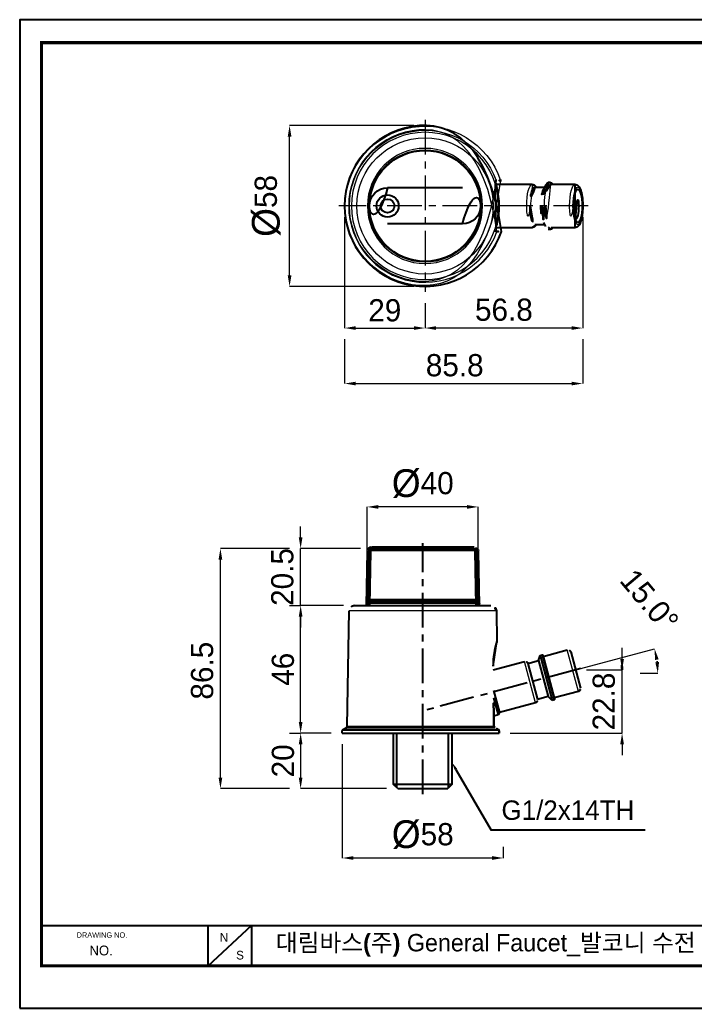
# Model space of a CAD drawing. Extents: x 16296679582 to 16296680068, y -37409616349 to -37409615993.
# Drawn here: x 16296679581.7 to 16296679824.7, y -37409616348.8 to -37409615992.6 of the extents above; entities that cross this region are included whole.
import ezdxf

# ---------------------------------------------------------------- set-up
doc = ezdxf.new("R2010")
doc.units = 0
doc.header["$LTSCALE"] = 10
doc.header["$MEASUREMENT"] = 0
doc.header["$PDMODE"] = 3
doc.header["$PDSIZE"] = -10
doc.linetypes.add('CENTER', pattern=[2, 1.25, -0.25, 0.25, -0.25])
doc.layers.get('0').update_dxf_attribs({"linetype": 'CONTINUOUS'})
doc.layers.get('DEFPOINTS').update_dxf_attribs({"linetype": 'CONTINUOUS'})
for name, color, linetype in [('1', 7, 'CONTINUOUS'), ('D', 2, 'CONTINUOUS'), ('W', 7, 'CONTINUOUS')]:
    doc.layers.add(name, color=color, linetype=linetype)
doc.styles.add('Daelim Dimension', font='')
doc.styles.get('Daelim Dimension').set_extended_font_data('나눔고딕')
doc.dimstyles.new('DEFAULT', dxfattribs={"dimscale": 2, "dimtxt": 2, "dimasz": 2, "dimexe": 0, "dimexo": 2, "dimgap": 1, "dimtad": 1, "dimdec": 1, "dimzin": 9, "dimdsep": 46, "dimtxsty": 'Daelim Dimension', "dimcen": 0.5, "dimclrd": 252, "dimclre": 252, "dimclrt": 3, "dimadec": 1, "dimazin": 0, "dimtfac": 1, "dimtdec": 1, "dimtix": 1, "dimtmove": 0, "dimatfit": 3, "dimfxl": 1, "dimtolj": 1, "dimtzin": 1, "dimlwd": 9, "dimlwe": 9, "dimarcsym": 0})

# ---------------------------------------------------------------- blocks, each defined once
blk = doc.blocks.new('*D38')
at = {"color": 5, "lineweight": 9, "transparency": 16777216}
for p, q in [((16296679783.89453, -37409616226.35558), (16296679810.4571, -37409616219.23815)), ((16296679805.28485, -37409616228.06378), (16296679811.61902, -37409616228.06378))]:
    blk.add_line(p, q, dxfattribs=at)
blk.add_arc((16296679777.51941, -37409616228.06378), 34.09961020784423, 6.724851425693751, 8.275153906412768, dxfattribs=at)
at = {"color": 5, "transparency": 16777216}
for points in [[(16296679810.61102, -37409616223.29041), (16296679811.91694, -37409616223.02144), (16296679810.4571, -37409616219.23815)], [(16296679812.04993, -37409616224.03156), (16296679810.71889, -37409616224.10977), (16296679811.61902, -37409616228.06378)]]:
    blk.add_solid(points, dxfattribs=at)
at = {"layer": 'DEFPOINTS', "color": 0, "transparency": 16777216}
for p in [(16296679811.48925, -37409616225.0918), (16296679780.03082, -37409616227.39085), (16296679780.11942, -37409616228.06378), (16296679801.28485, -37409616228.06378), (16296679705.94432, -37409616247.24227)]:
    blk.add_point(p, dxfattribs=at)
at = {"color": 7, "transparency": 16777216, "insert": (16296679808.59192, -37409616201.8562), "char_height": 8, "attachment_point": 5, "rotation": 310.14539197216783, "style": 'Daelim Dimension'}
blk.add_mtext('\\A1;15.0°', dxfattribs=at)
blk = doc.blocks.new('*D39')
at = {"color": 5, "lineweight": 9, "transparency": 16777216}
for p, q in [((16296679697.90491, -37409616253.62591), (16296679697.90491, -37409616294.62591)), ((16296679755.90491, -37409616290.62591), (16296679755.90491, -37409616294.62591)), ((16296679751.90491, -37409616294.62591), (16296679701.90491, -37409616294.62591))]:
    blk.add_line(p, q, dxfattribs=at)
at = {"color": 5, "transparency": 16777216}
for points in [[(16296679701.90491, -37409616293.95924), (16296679701.90491, -37409616295.29257), (16296679697.90491, -37409616294.62591)], [(16296679751.90491, -37409616293.95924), (16296679751.90491, -37409616295.29257), (16296679755.90491, -37409616294.62591)]]:
    blk.add_solid(points, dxfattribs=at)
at = {"layer": 'DEFPOINTS', "color": 0, "transparency": 16777216}
for p in [(16296679697.90491, -37409616249.62591), (16296679697.90491, -37409616294.62591), (16296679755.90491, -37409616294.62591)]:
    blk.add_point(p, dxfattribs=at)
at = {"color": 7, "transparency": 16777216, "insert": (16296679726.90491, -37409616286.23821), "char_height": 8, "attachment_point": 5, "style": 'Daelim Dimension'}
blk.add_mtext('\\A1;{\\H1.25x;\\C256;Ø}58', dxfattribs=at)
blk = doc.blocks.new('*D40')
at = {"color": 5, "lineweight": 9, "transparency": 16777216}
for p, q in [((16296679784.56881, -37409616063.67515), (16296679784.56881, -37409616103.67599)), ((16296679727.72993, -37409616094.67599), (16296679727.72993, -37409616103.67599)), ((16296679780.56881, -37409616103.67599), (16296679731.72993, -37409616103.67599))]:
    blk.add_line(p, q, dxfattribs=at)
at = {"color": 5, "transparency": 16777216}
for points in [[(16296679731.72993, -37409616103.00933), (16296679731.72993, -37409616104.34266), (16296679727.72993, -37409616103.67599)], [(16296679780.56881, -37409616103.00933), (16296679780.56881, -37409616104.34266), (16296679784.56881, -37409616103.67599)]]:
    blk.add_solid(points, dxfattribs=at)
at = {"layer": 'DEFPOINTS', "color": 0, "transparency": 16777216}
for p in [(16296679784.56881, -37409616059.67515), (16296679727.72993, -37409616090.67599), (16296679727.72993, -37409616103.67599)]:
    blk.add_point(p, dxfattribs=at)
at = {"color": 7, "transparency": 16777216, "insert": (16296679756.14937, -37409616097.1152), "char_height": 8, "attachment_point": 5, "style": 'Daelim Dimension'}
blk.add_mtext('\\A1;56.8', dxfattribs=at)
blk = doc.blocks.new('*D41')
at = {"color": 5, "lineweight": 9, "transparency": 16777216}
for p, q in [((16296679698.72993, -37409616063.67599), (16296679698.72993, -37409616103.67599)), ((16296679727.72993, -37409616099.67599), (16296679727.72993, -37409616103.67599)), ((16296679702.72993, -37409616103.67599), (16296679723.72993, -37409616103.67599))]:
    blk.add_line(p, q, dxfattribs=at)
at = {"color": 5, "transparency": 16777216}
for points in [[(16296679702.72993, -37409616103.00933), (16296679702.72993, -37409616104.34266), (16296679698.72993, -37409616103.67599)], [(16296679723.72993, -37409616103.00933), (16296679723.72993, -37409616104.34266), (16296679727.72993, -37409616103.67599)]]:
    blk.add_solid(points, dxfattribs=at)
at = {"layer": 'DEFPOINTS', "color": 0, "transparency": 16777216}
for p in [(16296679698.72993, -37409616059.67599), (16296679727.72993, -37409616103.67599), (16296679727.72993, -37409616103.67599)]:
    blk.add_point(p, dxfattribs=at)
at = {"color": 7, "transparency": 16777216, "insert": (16296679713.22993, -37409616097.32121), "char_height": 8, "attachment_point": 5, "style": 'Daelim Dimension'}
blk.add_mtext('\\A1;29', dxfattribs=at)
blk = doc.blocks.new('*D42')
at = {"color": 5, "lineweight": 9, "transparency": 16777216}
for p, q in [((16296679698.72993, -37409616107.67599), (16296679698.72993, -37409616123.67599)), ((16296679784.56881, -37409616107.67599), (16296679784.56881, -37409616123.67599)), ((16296679702.72993, -37409616123.67599), (16296679780.56881, -37409616123.67599))]:
    blk.add_line(p, q, dxfattribs=at)
at = {"color": 5, "transparency": 16777216}
for points in [[(16296679702.72993, -37409616123.00933), (16296679702.72993, -37409616124.34266), (16296679698.72993, -37409616123.67599)], [(16296679780.56881, -37409616123.00933), (16296679780.56881, -37409616124.34266), (16296679784.56881, -37409616123.67599)]]:
    blk.add_solid(points, dxfattribs=at)
at = {"layer": 'DEFPOINTS', "color": 0, "transparency": 16777216}
for p in [(16296679698.72993, -37409616103.67599), (16296679784.56881, -37409616103.67599), (16296679784.56881, -37409616123.67599)]:
    blk.add_point(p, dxfattribs=at)
at = {"color": 7, "transparency": 16777216, "insert": (16296679738.42618, -37409616117.1152), "char_height": 8, "attachment_point": 5, "style": 'Daelim Dimension'}
blk.add_mtext('\\A1;85.8', dxfattribs=at)
blk = doc.blocks.new('*D43')
at = {"color": 5, "lineweight": 9, "transparency": 16777216}
for p, q in [((16296679723.72993, -37409616030.67599), (16296679678.92993, -37409616030.67599)), ((16296679678.92993, -37409616084.67599), (16296679678.92993, -37409616034.67599)), ((16296679723.72993, -37409616088.67599), (16296679678.92993, -37409616088.67599))]:
    blk.add_line(p, q, dxfattribs=at)
at = {"color": 5, "transparency": 16777216}
for points in [[(16296679678.26327, -37409616034.67599), (16296679679.5966, -37409616034.67599), (16296679678.92993, -37409616030.67599)], [(16296679678.26327, -37409616084.67599), (16296679679.5966, -37409616084.67599), (16296679678.92993, -37409616088.67599)]]:
    blk.add_solid(points, dxfattribs=at)
at = {"layer": 'DEFPOINTS', "color": 0, "transparency": 16777216}
for p in [(16296679678.92993, -37409616030.67599), (16296679727.72993, -37409616030.67599), (16296679727.72993, -37409616088.67599)]:
    blk.add_point(p, dxfattribs=at)
at = {"color": 7, "transparency": 16777216, "insert": (16296679670.54224, -37409616059.67599), "char_height": 8, "attachment_point": 5, "rotation": 90, "style": 'Daelim Dimension'}
blk.add_mtext('\\A1;{\\H1.25x;\\C256;Ø}58', dxfattribs=at)
blk = doc.blocks.new('*D44')
at = {"color": 5, "lineweight": 9, "transparency": 16777216}
for p, q in [((16296679698.3703, -37409616203.62591), (16296679682.90491, -37409616203.62591)), ((16296679682.90491, -37409616245.62591), (16296679682.90491, -37409616207.62591)), ((16296679693.90491, -37409616249.62591), (16296679682.90491, -37409616249.62591))]:
    blk.add_line(p, q, dxfattribs=at)
at = {"color": 5, "transparency": 16777216}
for points in [[(16296679682.23824, -37409616207.62591), (16296679683.57157, -37409616207.62591), (16296679682.90491, -37409616203.62591)], [(16296679682.23824, -37409616245.62591), (16296679683.57157, -37409616245.62591), (16296679682.90491, -37409616249.62591)]]:
    blk.add_solid(points, dxfattribs=at)
at = {"layer": 'DEFPOINTS', "color": 0, "transparency": 16777216}
for p in [(16296679682.90491, -37409616203.62591), (16296679702.3703, -37409616203.62591), (16296679697.90491, -37409616249.62591)]:
    blk.add_point(p, dxfattribs=at)
at = {"color": 7, "transparency": 16777216, "insert": (16296679676.55012, -37409616226.62591), "char_height": 8, "attachment_point": 5, "rotation": 90, "style": 'Daelim Dimension'}
blk.add_mtext('\\A1;46', dxfattribs=at)
blk = doc.blocks.new('*D45')
at = {"color": 5, "lineweight": 9, "transparency": 16777216}
for p, q in [((16296679682.90491, -37409616179.12591), (16296679682.90491, -37409616175.12591)), ((16296679704.43105, -37409616183.12591), (16296679682.90491, -37409616183.12591)), ((16296679682.90491, -37409616203.62591), (16296679682.90491, -37409616183.12591)), ((16296679678.90491, -37409616203.62591), (16296679682.90491, -37409616203.62591)), ((16296679682.90491, -37409616207.62591), (16296679682.90491, -37409616211.62591))]:
    blk.add_line(p, q, dxfattribs=at)
at = {"color": 5, "transparency": 16777216}
for points in [[(16296679682.23824, -37409616179.12591), (16296679683.57157, -37409616179.12591), (16296679682.90491, -37409616183.12591)], [(16296679682.23824, -37409616207.62591), (16296679683.57157, -37409616207.62591), (16296679682.90491, -37409616203.62591)]]:
    blk.add_solid(points, dxfattribs=at)
at = {"layer": 'DEFPOINTS', "color": 0, "transparency": 16777216}
for p in [(16296679682.90491, -37409616183.12591), (16296679708.43105, -37409616183.12591), (16296679682.90491, -37409616203.62591)]:
    blk.add_point(p, dxfattribs=at)
at = {"color": 7, "transparency": 16777216, "insert": (16296679676.34411, -37409616193.37591), "char_height": 8, "attachment_point": 5, "rotation": 90, "style": 'Daelim Dimension'}
blk.add_mtext('\\A1;20.5', dxfattribs=at)
blk = doc.blocks.new('*D46')
at = {"color": 5, "lineweight": 9, "transparency": 16777216}
for p, q in [((16296679678.90491, -37409616249.62591), (16296679682.90491, -37409616249.62591)), ((16296679682.90491, -37409616253.62591), (16296679682.90491, -37409616265.62591)), ((16296679713.90491, -37409616269.62591), (16296679682.90491, -37409616269.62591))]:
    blk.add_line(p, q, dxfattribs=at)
at = {"color": 5, "transparency": 16777216}
for points in [[(16296679682.23824, -37409616253.62591), (16296679683.57157, -37409616253.62591), (16296679682.90491, -37409616249.62591)], [(16296679682.23824, -37409616265.62591), (16296679683.57157, -37409616265.62591), (16296679682.90491, -37409616269.62591)]]:
    blk.add_solid(points, dxfattribs=at)
at = {"layer": 'DEFPOINTS', "color": 0, "transparency": 16777216}
for p in [(16296679682.90491, -37409616249.62591), (16296679682.90491, -37409616269.62591), (16296679717.90491, -37409616269.62591)]:
    blk.add_point(p, dxfattribs=at)
at = {"color": 7, "transparency": 16777216, "insert": (16296679676.56729, -37409616259.62591), "char_height": 8, "attachment_point": 5, "rotation": 90, "style": 'Daelim Dimension'}
blk.add_mtext('\\A1;20', dxfattribs=at)
blk = doc.blocks.new('*D47')
at = {"color": 5, "lineweight": 9, "transparency": 16777216}
for p, q in [((16296679678.90491, -37409616183.12591), (16296679654.00618, -37409616183.12591)), ((16296679654.00618, -37409616265.62591), (16296679654.00618, -37409616187.12591)), ((16296679678.90491, -37409616269.62591), (16296679654.00618, -37409616269.62591))]:
    blk.add_line(p, q, dxfattribs=at)
at = {"color": 5, "transparency": 16777216}
for points in [[(16296679653.33951, -37409616187.12591), (16296679654.67285, -37409616187.12591), (16296679654.00618, -37409616183.12591)], [(16296679653.33951, -37409616265.62591), (16296679654.67285, -37409616265.62591), (16296679654.00618, -37409616269.62591)]]:
    blk.add_solid(points, dxfattribs=at)
at = {"layer": 'DEFPOINTS', "color": 0, "transparency": 16777216}
for p in [(16296679654.00618, -37409616183.12591), (16296679682.90491, -37409616183.12591), (16296679682.90491, -37409616269.62591)]:
    blk.add_point(p, dxfattribs=at)
at = {"color": 7, "transparency": 16777216, "insert": (16296679647.44538, -37409616227.12752), "char_height": 8, "attachment_point": 5, "rotation": 90, "style": 'Daelim Dimension'}
blk.add_mtext('\\A1;86.5', dxfattribs=at)
blk = doc.blocks.new('*D48')
at = {"color": 5, "lineweight": 9, "transparency": 16777216}
for p, q in [((16296679706.90491, -37409616199.62591), (16296679706.90491, -37409616168.12591)), ((16296679742.90491, -37409616168.12591), (16296679710.90491, -37409616168.12591)), ((16296679746.90491, -37409616199.62591), (16296679746.90491, -37409616168.12591))]:
    blk.add_line(p, q, dxfattribs=at)
at = {"color": 5, "transparency": 16777216}
for points in [[(16296679710.90491, -37409616167.45924), (16296679710.90491, -37409616168.79257), (16296679706.90491, -37409616168.12591)], [(16296679742.90491, -37409616167.45924), (16296679742.90491, -37409616168.79257), (16296679746.90491, -37409616168.12591)]]:
    blk.add_solid(points, dxfattribs=at)
at = {"layer": 'DEFPOINTS', "color": 0, "transparency": 16777216}
for p in [(16296679706.90491, -37409616168.12591), (16296679706.90491, -37409616203.62591), (16296679746.90491, -37409616203.62591)]:
    blk.add_point(p, dxfattribs=at)
at = {"color": 7, "transparency": 16777216, "insert": (16296679726.90491, -37409616159.73821), "char_height": 8, "attachment_point": 5, "style": 'Daelim Dimension'}
blk.add_mtext('\\A1;{\\H1.25x;\\C256;Ø}40', dxfattribs=at)
blk = doc.blocks.new('*D49')
at = {"color": 5, "lineweight": 9, "transparency": 16777216}
for p, q in [((16296679798.74378, -37409616222.87322), (16296679798.74378, -37409616218.87322)), ((16296679785.96268, -37409616226.87322), (16296679798.74378, -37409616226.87322)), ((16296679798.74378, -37409616249.62591), (16296679798.74378, -37409616226.87322)), ((16296679758.40363, -37409616249.62591), (16296679798.74378, -37409616249.62591)), ((16296679798.74378, -37409616253.62591), (16296679798.74378, -37409616257.62591))]:
    blk.add_line(p, q, dxfattribs=at)
at = {"color": 5, "transparency": 16777216}
for points in [[(16296679798.07712, -37409616222.87322), (16296679799.41045, -37409616222.87322), (16296679798.74378, -37409616226.87322)], [(16296679798.07712, -37409616253.62591), (16296679799.41045, -37409616253.62591), (16296679798.74378, -37409616249.62591)]]:
    blk.add_solid(points, dxfattribs=at)
at = {"layer": 'DEFPOINTS', "color": 0, "transparency": 16777216}
for p in [(16296679781.96268, -37409616226.87322), (16296679798.74378, -37409616226.87322), (16296679754.40363, -37409616249.62591)]:
    blk.add_point(p, dxfattribs=at)
at = {"color": 7, "transparency": 16777216, "insert": (16296679792.18299, -37409616238.24957), "char_height": 8, "attachment_point": 5, "rotation": 90, "style": 'Daelim Dimension'}
blk.add_mtext('\\A1;22.8', dxfattribs=at)

msp = doc.modelspace()

# ---------------------------------------------------------------- linework, layer by layer
for p, q in [((16296679741.22993, -37409616053.17599), (16296679714.22993, -37409616053.17599)), ((16296679741.22993, -37409616066.17599), (16296679714.22993, -37409616066.17599)), ((16296679737.38241, -37409616268.14841), (16296679716.42741, -37409616268.14841))]:
    msp.add_line(p, q)
at = {"color": 1, "linetype": 'CENTER'}
for p, q in [((16296679726.90491, -37409616271.62591), (16296679726.90491, -37409616181.12591)), ((16296679783.89453, -37409616226.35558), (16296679726.90491, -37409616241.62591))]:
    msp.add_line(p, q, dxfattribs=at)
at = {"color": 5}
msp.add_line((16296679589.51434, -37409616318.91351), (16296679980.90751, -37409616318.91351), dxfattribs=at)
at = {"color": 5, "ltscale": 40}
for p, q in [((16296679649.50952, -37409616318.91351), (16296679649.50952, -37409616333.56038)), ((16296679649.50952, -37409616318.91351), (16296679649.50952, -37409616333.56038)), ((16296679665.18531, -37409616318.91351), (16296679649.50952, -37409616333.56038)), ((16296679665.18531, -37409616318.91351), (16296679649.50952, -37409616333.56038)), ((16296679665.18531, -37409616318.91351), (16296679665.18531, -37409616333.56038)), ((16296679665.18531, -37409616318.91351), (16296679665.18531, -37409616333.56038))]:
    msp.add_line(p, q, dxfattribs=at)
at = {"ltscale": 0.5}
msp.add_line((16296679589.51434, -37409616333.505), (16296679589.51434, -37409616333.505), dxfattribs=at)
msp.add_lwpolyline([(16296679581.69809, -37409616348.75546), (16296680067.77809, -37409616348.75546), (16296680067.77809, -37409615992.59546), (16296679581.69809, -37409615992.59546)], close=True, dxfattribs=at)
at = {"color": 5, "linetype": 'ByBlock', "lineweight": 200, "const_width": 1.12}
msp.add_lwpolyline([(16296679589.51434, -37409616333.505), (16296680059.91434, -37409616333.505), (16296680059.91434, -37409616000.86501), (16296679589.51434, -37409616000.86501)], close=True, dxfattribs=at)
for centre, radius in [((16296679727.72993, -37409616059.67599), 20), ((16296679714.22993, -37409616059.67599), 4), ((16296679714.22993, -37409616059.67599), 2.5)]:
    msp.add_circle(centre, radius)
for centre, start, end in [((16296679714.22993, -37409616059.67599), 90, 270), ((16296679741.22993, -37409616059.67599), 270, 90)]:
    msp.add_arc(centre, 6.5, start, end)
at = {"color": 5}
msp.add_arc((16296679781.96268, -37409616226.87322), 16.78110272815787, 0, 15.00003864754085, dxfattribs=at)
at = {"layer": '1', "color": 1, "linetype": 'CENTER', "lineweight": 5}
for p, q in [((16296679727.72993, -37409616028.67599), (16296679727.72993, -37409616090.67599)), ((16296679786.56881, -37409616059.67599), (16296679696.72993, -37409616059.67599))]:
    msp.add_line(p, q, dxfattribs=at)
at = {"layer": '1', "color": 7, "linetype": 'Continuous'}
for p, q in [((16296679753.6007, -37409616051.92599), (16296679753.28166, -37409616051.58316)), ((16296679766.36697, -37409616051.92599), (16296679753.38796, -37409616051.92599)), ((16296679770.78768, -37409616052.976), (16296679767.33289, -37409616052.976)), ((16296679771.15353, -37409616052.23543), (16296679770.40968, -37409616053.74126)), ((16296679772.93526, -37409616051.27599), (16296679772.16252, -37409616051.27599)), ((16296679781.82178, -37409616051.92599), (16296679773.12845, -37409616051.92599)), ((16296679753.28166, -37409616067.76883), (16296679753.6007, -37409616067.426)), ((16296679753.38796, -37409616067.42599), (16296679766.36697, -37409616067.42599)), ((16296679767.33289, -37409616066.37599), (16296679770.78768, -37409616066.37599)), ((16296679770.40968, -37409616065.61073), (16296679771.15353, -37409616067.11656)), ((16296679772.16252, -37409616068.076), (16296679772.93526, -37409616068.076)), ((16296679773.12845, -37409616067.42599), (16296679781.82178, -37409616067.42599)), ((16296679702.3703, -37409616203.62591), (16296679726.90491, -37409616203.62591)), ((16296679726.90491, -37409616203.62591), (16296679751.43951, -37409616203.62591)), ((16296679699.64535, -37409616247.14108), (16296679700.37061, -37409616205.591)), ((16296679753.43921, -37409616205.591), (16296679753.63238, -37409616216.65768)), ((16296679768.65536, -37409616223.50256), (16296679769.16342, -37409616221.60645)), ((16296679769.16342, -37409616221.60645), (16296679769.93616, -37409616221.3994)), ((16296679769.16342, -37409616221.60645), (16296679773.51158, -37409616237.83401)), ((16296679770.18111, -37409616221.54082), (16296679774.42574, -37409616237.382)), ((16296679770.29757, -37409616221.97549), (16296679778.99091, -37409616219.64612)), ((16296679780.21565, -37409616220.35323), (16296679783.70971, -37409616233.39322)), ((16296679752.25583, -37409616226.80976), (16296679763.53609, -37409616223.78722)), ((16296679764.76084, -37409616224.49433), (16296679768.2549, -37409616237.53432)), ((16296679764.77378, -37409616224.54263), (16296679768.65536, -37409616223.50256)), ((16296679768.65536, -37409616223.50256), (16296679772.12353, -37409616236.44597)), ((16296679752.37101, -37409616234.27856), (16296679754.50779, -37409616242.25313)), ((16296679783.0026, -37409616234.61797), (16296679774.30927, -37409616236.94734)), ((16296679752.4121, -37409616236.94333), (16296679754.04817, -37409616243.04921)), ((16296679767.54779, -37409616238.75907), (16296679754.50779, -37409616242.25313)), ((16296679772.12353, -37409616236.44597), (16296679768.24195, -37409616237.48603)), ((16296679773.51158, -37409616237.83401), (16296679772.12353, -37409616236.44597)), ((16296679774.28432, -37409616237.62695), (16296679773.51158, -37409616237.83401)), ((16296679754.04817, -37409616243.04921), (16296679752.51259, -37409616243.46067)), ((16296679754.50779, -37409616242.25313), (16296679754.04817, -37409616243.04921)), ((16296679697.90491, -37409616249.62591), (16296679697.90491, -37409616248.71458)), ((16296679697.90491, -37409616249.62591), (16296679754.40363, -37409616249.62591)), ((16296679698.15491, -37409616248.28157), (16296679699.39542, -37409616247.56536)), ((16296679716.42741, -37409616268.14841), (16296679716.42741, -37409616249.62591)), ((16296679737.38241, -37409616249.62591), (16296679737.38241, -37409616268.14841)), ((16296679717.90491, -37409616269.62591), (16296679716.42741, -37409616268.14841)), ((16296679717.90491, -37409616269.62591), (16296679735.90491, -37409616269.62591)), ((16296679737.38241, -37409616268.14841), (16296679735.90491, -37409616269.62591))]:
    msp.add_line(p, q, dxfattribs=at)
at = {"layer": '1', "color": 7, "linetype": 'Continuous', "lineweight": 70}
for p, q in [((16296679707.4312, -37409616184.10846), (16296679707.09052, -37409616203.62591)), ((16296679708.43105, -37409616183.12591), (16296679745.38344, -37409616183.12591)), ((16296679746.72396, -37409616203.62591), (16296679746.38329, -37409616184.10846)), ((16296679708.0994, -37409616202.12591), (16296679745.71508, -37409616202.12591))]:
    msp.add_line(p, q, dxfattribs=at)
at = {"layer": '1', "color": 5, "linetype": 'Continuous', "lineweight": 5}
for p, q in [((16296679753.43921, -37409616205.591), (16296679700.37061, -37409616205.591)), ((16296679774.28432, -37409616237.62695), (16296679769.93616, -37409616221.3994)), ((16296679783.0026, -37409616234.61797), (16296679778.99091, -37409616219.64612)), ((16296679767.54779, -37409616238.75907), (16296679763.53609, -37409616223.78722)), ((16296679754.40629, -37409616248.71458), (16296679697.90491, -37409616248.71458)), ((16296679754.14382, -37409616248.28157), (16296679698.15491, -37409616248.28157)), ((16296679699.39542, -37409616247.56536), (16296679752.83332, -37409616247.56536)), ((16296679699.64535, -37409616247.14108), (16296679752.56933, -37409616247.14108))]:
    msp.add_line(p, q, dxfattribs=at)
at = {"layer": '1', "color": 5, "linetype": 'Continuous', "lineweight": 5, "extrusion": (0, 0, -1)}
for radius in [26.53430086408141, 20.75480655359126]:
    msp.add_circle((-16296679727.72993, -37409616059.67599), radius, dxfattribs=at)
at = {"layer": '1', "color": 5, "linetype": 'Continuous', "lineweight": 5}
for radius in [24.53460547376862, 20.25488270601307]:
    msp.add_circle((16296679727.72993, -37409616059.67599), radius, dxfattribs=at)
at = {"layer": '1', "color": 7, "linetype": 'Continuous', "extrusion": (0, 0, -1)}
for centre, radius, start, end in [((-16296679727.72993, -37409616059.67599), 29, 198.5000912117497, 161.4999087882503), ((-16296679699.14542, -37409616247.13235), 0.5, 181.0002092805823, 240.0000695640015)]:
    msp.add_arc(centre, radius, start, end, dxfattribs=at)
at = {"layer": '1', "color": 5, "linetype": 'Continuous', "lineweight": 5}
for radius, start, end in [(28.75, 18.65874906386839, 341.3412509361316), (27.25956000605218, 19.69781351535485, 340.3021864846451)]:
    msp.add_arc((16296679727.72993, -37409616059.67599), radius, start, end, dxfattribs=at)
at = {"layer": '1', "color": 5, "linetype": 'Continuous', "lineweight": 5, "extrusion": (0, 0, -1)}
msp.add_arc((-16296679727.72993, -37409616059.67599), 27.50948385363036, 199.5196281190322, 160.4803718809678, dxfattribs=at)
at = {"layer": '1', "color": 7, "linetype": 'Continuous', "lineweight": 70}
for centre, start, end in [((16296679708.43105, -37409616184.12591), 90, 178.9997907194177), ((16296679745.38344, -37409616184.12591), 1.00020928058228, 90), ((16296679708.0994, -37409616203.12591), 90, 178.9997907194177), ((16296679745.71508, -37409616203.12591), 1.00020928058228, 90)]:
    msp.add_arc(centre, 1, start, end, dxfattribs=at)
at = {"layer": '1', "color": 7, "linetype": 'Continuous'}
for centre, radius, start, end in [((16296679702.3703, -37409616205.62591), 2, 90, 178.9997907194177), ((16296679751.43951, -37409616205.62591), 2, 1.00020928058228, 90), ((16296679769.98792, -37409616221.59258), 0.2, 15.00003864754085, 105.0000103629808), ((16296679779.24973, -37409616220.61205), 1, 15.00003864754085, 105.0000103629808), ((16296679763.79491, -37409616224.75314), 1, 15.00003864754085, 105.0000103629808), ((16296679782.74378, -37409616233.65204), 1, 285.0000103629808, 15.00003864754085), ((16296679767.28897, -37409616237.79314), 1, 285.0000103629808, 15.00003864754085), ((16296679774.23255, -37409616237.43377), 0.2, 285.0000103629808, 15.00003864754085), ((16296679698.40491, -37409616248.71458), 0.5, 119.9999304359985, 180)]:
    msp.add_arc(centre, radius, start, end, dxfattribs=at)
at = {"layer": '1', "color": 5, "linetype": 'Continuous', "lineweight": 5}
for centre, major_axis, ratio, start_param, end_param in [((16296679766.36697, -37409616059.67599), (-1.252311838534655e-09, 7.750000000000171), 0.2588190451026034, 0.0002945145552248896, 3.141396227292333), ((16296679767.33289, -37409616059.67599), (-7.256259810961343e-13, 6.75), 0.2588190451025622, -4.154454558147336e-13, 1.570796324829821), ((16296679767.33289, -37409616059.67599), (1.049677331549158e-11, 6.750000000000001), 0.2588190450914916, -0.1218349643621444, 6.007638830851647e-12), ((16296679772.93526, -37409616059.67599), (8.60861039991715e-12, 8.399999999999142), 0.2588190451024467, 0.009326614610780215, 3.137371042432775), ((16296679773.12845, -37409616059.67599), (6.181988898017597e-12, 8.200000000000728), 0.2588190451046834, 2.912337038196711e-12, 0.3715915332142132), ((16296679773.12845, -37409616059.67599), (-3.647077058527103e-13, 8.200000000000728), 0.2588190451024047, -0.3329106676785611, -1.718625242119742e-13), ((16296679781.82178, -37409616059.67599), (-1.252311838534655e-09, 7.750000000000171), 0.2588190451026034, 0.0002945145552248896, 3.141396227292333), ((16296679767.33289, -37409616059.67599), (-1.183524907797356e-12, 6.749999999998908), 0.258819045102604, 1.570796332690533, 3.263427631782648), ((16296679773.12845, -37409616059.67599), (5.683168123338178e-13, 8.199999999999976), 0.2588190451026133, 2.732007545546583, 3.474503277785648)]:
    msp.add_ellipse(centre, major_axis=major_axis, ratio=ratio, start_param=start_param, end_param=end_param, dxfattribs=at)
at = {"layer": '1', "color": 7, "linetype": 'Continuous'}
for centre, major_axis, ratio, start_param, end_param in [((16296679767.33289, -37409616059.67599), (-8.154479317315232e-13, 6.700000000000728), 0.2588190451023995, -4.702904732312163e-13, 1.570796362972121), ((16296679771.21447, -37409616059.67599), (-1.640456057676412e-12, 6.699999999997593), 0.2588190451025206, 0.4825290232620452, 1.570796367516305), ((16296679772.16252, -37409616059.67599), (-2.606890760214465e-13, 8.400000000001453), 0.2588190451023827, -1.20348175869367e-13, 1.570796332765938), ((16296679773.12845, -37409616059.67599), (-2.143931770990717e-12, 8.199999999994695), 0.258819045102595, 0.3715914517714112, 1.570796300170148), ((16296679773.12845, -37409616059.67599), (-8.304656462575872e-13, 7.75), 0.2588190451025449, -4.145572773950335e-13, 1.570796310492499), ((16296679772.93526, -37409616059.67599), (2.930333406822162e-10, 8.400000000001462), 0.2588190476686973, -4.600761349671245e-08, 0.00932661464912532), ((16296679781.82178, -37409616059.67599), (3.548919842331009e-12, 4.9999999999997), 0.2588190451024454, 3.220230493019514, 6.204547193955774), ((16296679767.33289, -37409616059.67599), (6.047945870930125e-13, 6.700000000000728), 0.2588190451023995, 1.5707962928895, 3.141592662368893), ((16296679771.21447, -37409616059.67599), (2.29344116396439e-14, 6.700000000000525), 0.2588190451024073, 1.570796292889478, 2.659063643497076), ((16296679772.16252, -37409616059.67599), (-7.400861606613348e-13, 8.400000000001464), 0.2588190451023824, 1.570796308881293, 3.141592607447055), ((16296679773.12845, -37409616059.67599), (2.258053379878409e-12, 8.199999999995999), 0.2588190451025539, 1.570796300170287, 2.73200741402811), ((16296679773.12845, -37409616059.67599), (1.120043615407638e-12, 7.750000000000059), 0.2588190451025429, 1.570796311185423, 3.14159253029322)]:
    msp.add_ellipse(centre, major_axis=major_axis, ratio=ratio, start_param=start_param, end_param=end_param, dxfattribs=at)
at = {"layer": '1', "color": 5, "linetype": 'Continuous', "lineweight": 5}
msp.add_ellipse((16296679782.78771, -37409616059.67599), major_axis=(4.133046444150523e-16, 6.75), ratio=0.2588190451025204, dxfattribs=at)
at = {"layer": '1', "color": 7, "linetype": 'Continuous'}
msp.add_ellipse((16296679782.78771, -37409616059.67599), major_axis=(-3.67381906146713e-16, -5.999999999999997), ratio=0.2588190451025204, dxfattribs=at)
for points, knots in [([(16296679753.06139, -37409616050.67634), (16296679753.02468, -37409616050.69711), (16296679753.3703, -37409616051.69415), (16296679754.11377, -37409616054.98764), (16296679754.45613, -37409616057.31713), (16296679754.45756, -37409616062.01772), (16296679754.11687, -37409616064.35017), (16296679753.36802, -37409616067.6684), (16296679753.02467, -37409616068.65488), (16296679753.06139, -37409616068.67565)], [0, 0, 0, 0, 0.25, 0.25, 0.5, 0.5, 0.7499999999999999, 0.7499999999999999, 1, 1, 1, 1]), ([(16296679753.65834, -37409616050.48419), (16296679753.60771, -37409616050.48443), (16296679753.56091, -37409616050.48475), (16296679753.48312, -37409616050.48549), (16296679753.4511, -37409616050.48593), (16296679753.40739, -37409616050.48687), (16296679753.39525, -37409616050.48738), (16296679753.39435, -37409616050.48789)], [0, 0, 0, 0, 0.3315811354115968, 0.3315811354115968, 0.664162757069874, 0.664162757069874, 1, 1, 1, 1]), ([(16296679755.23132, -37409616050.47416), (16296679755.23148, -37409616050.47463), (16296679755.22223, -37409616050.47511), (16296679755.18672, -37409616050.47599), (16296679755.16002, -37409616050.47641), (16296679755.09293, -37409616050.47715), (16296679755.05142, -37409616050.47749), (16296679754.99372, -37409616050.47781), (16296679754.98141, -37409616050.47788), (16296679754.96885, -37409616050.47794)], [0, 0, 0, 0, 0.3048007067866433, 0.3048007067866433, 0.609210733212805, 0.609210733212805, 0.9196912687600604, 0.9196912687600604, 1, 1, 1, 1]), ([(16296679767.92002, -37409616052.96951), (16296679767.89338, -37409616052.92492), (16296679767.79018, -37409616052.76057), (16296679767.60348, -37409616052.51527), (16296679767.33471, -37409616052.26311), (16296679767.0459, -37409616052.07699), (16296679766.73353, -37409616051.96484), (16296679766.49821, -37409616051.91643), (16296679766.37766, -37409616051.92843), (16296679766.36565, -37409616051.92986)], [0, 0, 0, 0, 0.08161556472442202, 0.3073580823673313, 0.4979168701503524, 0.6682373523171842, 0.8277553503030187, 0.9828574989271682, 1, 1, 1, 1]), ([(16296679773.86749, -37409616051.91737), (16296679773.84174, -37409616051.87891), (16296679773.7416, -37409616051.7374), (16296679773.5671, -37409616051.54082), (16296679773.33587, -37409616051.37305), (16296679773.11478, -37409616051.2843), (16296679772.97203, -37409616051.27925), (16296679772.90837, -37409616051.28525)], [0, 0, 0, 0, 0.09505536549778466, 0.3647431939516729, 0.6042376677781228, 0.8272893332958796, 1, 1, 1, 1]), ([(16296679781.82125, -37409616067.41513), (16296679781.88005, -37409616067.41982), (16296679782.0515, -37409616067.4215), (16296679782.32911, -37409616067.34639), (16296679782.627, -37409616067.20245), (16296679782.89263, -37409616067.00082), (16296679783.1369, -37409616066.74195), (16296679783.36978, -37409616066.40884), (16296679783.59211, -37409616065.98687), (16296679783.79658, -37409616065.47868), (16296679783.97629, -37409616064.9052), (16296679784.12932, -37409616064.28808), (16296679784.25824, -37409616063.63253), (16296679784.36466, -37409616062.94205), (16296679784.44916, -37409616062.2214), (16296679784.51182, -37409616061.47653), (16296679784.55254, -37409616060.71429), (16296679784.57119, -37409616059.94209), (16296679784.56772, -37409616059.16764), (16296679784.5422, -37409616058.3989), (16296679784.49481, -37409616057.64372), (16296679784.42584, -37409616056.90968), (16296679784.3356, -37409616056.2038), (16296679784.22434, -37409616055.53241), (16296679784.09195, -37409616054.90085), (16296679783.93761, -37409616054.31303), (16296679783.75885, -37409616053.77096), (16296679783.54973, -37409616053.27424), (16296679783.31514, -37409616052.85273), (16296679783.05829, -37409616052.51527), (16296679782.78952, -37409616052.26311), (16296679782.50072, -37409616052.07699), (16296679782.18834, -37409616051.96484), (16296679781.95303, -37409616051.91643), (16296679781.83248, -37409616051.92843), (16296679781.82046, -37409616051.92986)], [0, 0, 0, 0, 0.01163612759745567, 0.03448916166742629, 0.05724436633676547, 0.08114751412974255, 0.1076033000562189, 0.1381846054558778, 0.1736269908541979, 0.211481358824458, 0.2482544985523369, 0.2838900914771409, 0.3187611709461098, 0.3531411923019024, 0.3872025357466266, 0.4210562391958804, 0.4547780067797891, 0.4884233706797451, 0.5220368842495183, 0.5556562814632074, 0.5893101705710825, 0.6230414253529643, 0.656901677434623, 0.6909588941505505, 0.7253092722123479, 0.7600972721518651, 0.7955500525140874, 0.832030237047485, 0.8700486110772307, 0.9019911751928954, 0.9289552418654892, 0.9530555884844233, 0.9756273836937119, 0.9975743362600038, 1, 1, 1, 1]), ([(16296679766.36643, -37409616067.41513), (16296679766.42523, -37409616067.41982), (16296679766.59669, -37409616067.4215), (16296679766.8743, -37409616067.34639), (16296679767.17219, -37409616067.20245), (16296679767.43782, -37409616067.00082), (16296679767.68209, -37409616066.74195), (16296679767.83477, -37409616066.52355), (16296679767.91415, -37409616066.3923), (16296679767.92243, -37409616066.3784)], [0, 0, 0, 0, 0.08207099266413076, 0.2432561615101561, 0.4037513279516627, 0.5723430738513992, 0.758938880275054, 0.9746324664870041, 1, 1, 1, 1]), ([(16296679772.92352, -37409616068.0663), (16296679772.95034, -37409616068.07067), (16296679773.05932, -37409616068.08069), (16296679773.2506, -37409616068.01905), (16296679773.48146, -37409616067.88351), (16296679773.68626, -37409616067.6841), (16296679773.81292, -37409616067.51654), (16296679773.86918, -37409616067.43212)], [0, 0, 0, 0, 0.07480929936976147, 0.3060797605720869, 0.5399371528041068, 0.7897176256207225, 1, 1, 1, 1]), ([(16296679753.39435, -37409616068.8641), (16296679753.39518, -37409616068.86456), (16296679753.40543, -37409616068.86504), (16296679753.44272, -37409616068.86591), (16296679753.47021, -37409616068.86633), (16296679753.53868, -37409616068.86706), (16296679753.58083, -37409616068.86739), (16296679753.63726, -37409616068.8677), (16296679753.64771, -37409616068.86775), (16296679753.65834, -37409616068.8678)], [0, 0, 0, 0, 0.308207957112528, 0.308207957112528, 0.61592856638921, 0.61592856638921, 0.9311409421399937, 0.9311409421399937, 1, 1, 1, 1]), ([(16296679754.96885, -37409616068.87405), (16296679755.01919, -37409616068.87429), (16296679755.06566, -37409616068.87461), (16296679755.14286, -37409616068.87535), (16296679755.17459, -37409616068.87579), (16296679755.21929, -37409616068.87675), (16296679755.2315, -37409616068.8773), (16296679755.23132, -37409616068.87783)], [0, 0, 0, 0, 0.3250821345032145, 0.3250821345032145, 0.6510369208662223, 0.6510369208662223, 1, 1, 1, 1]), ([(16296679752.23636, -37409616225.54737), (16296679752.19965, -37409616223.16722), (16296679752.54527, -37409616220.86512), (16296679753.28875, -37409616217.60131), (16296679753.63111, -37409616216.62815), (16296679753.63182, -37409616216.62592), (16296679753.63182, -37409616216.62592), (16296679753.63182, -37409616216.62591)], [0, 0, 0, 0, 0.4999948132579856, 0.4999948132579856, 0.9999896265159712, 0.9999896265159712, 1, 1, 1, 1]), ([(16296679752.83332, -37409616247.56536), (16296679752.78268, -37409616247.53776), (16296679752.73588, -37409616247.5014), (16296679752.6581, -37409616247.41609), (16296679752.62608, -37409616247.36586), (16296679752.58236, -37409616247.25836), (16296679752.57022, -37409616247.19933), (16296679752.56933, -37409616247.14108)], [0, 0, 0, 0, 0.3315811354115968, 0.3315811354115968, 0.664162757069874, 0.664162757069874, 1, 1, 1, 1]), ([(16296679754.40629, -37409616248.71458), (16296679754.40645, -37409616248.66088), (16296679754.3972, -37409616248.60641), (16296679754.36169, -37409616248.50508), (16296679754.335, -37409616248.45685), (16296679754.26791, -37409616248.37168), (16296679754.22639, -37409616248.33385), (16296679754.16869, -37409616248.29586), (16296679754.15639, -37409616248.28846), (16296679754.14382, -37409616248.28157)], [0, 0, 0, 0, 0.3048007067866433, 0.3048007067866433, 0.609210733212805, 0.609210733212805, 0.9196912687600604, 0.9196912687600604, 1, 1, 1, 1])]:
    msp.add_open_spline(points, degree=3, knots=knots, dxfattribs=at)
for points in [[(16296679753.39435, -37409616050.48789), (16296679753.28339, -37409616050.5507), (16296679753.1724, -37409616050.61353), (16296679753.06139, -37409616050.67634)], [(16296679754.96885, -37409616050.47794), (16296679754.53226, -37409616050.48003), (16296679754.09544, -37409616050.48211), (16296679753.65834, -37409616050.48419)], [(16296679753.06139, -37409616068.67565), (16296679753.1724, -37409616068.73846), (16296679753.28339, -37409616068.80128), (16296679753.39435, -37409616068.8641)], [(16296679753.65834, -37409616068.8678), (16296679754.09544, -37409616068.86988), (16296679754.53226, -37409616068.87196), (16296679754.96885, -37409616068.87405)], [(16296679752.56933, -37409616247.14108), (16296679752.45837, -37409616239.94317), (16296679752.34738, -37409616232.74527), (16296679752.23636, -37409616225.54737)], [(16296679754.14382, -37409616248.28157), (16296679753.70724, -37409616248.04237), (16296679753.27041, -37409616247.80361), (16296679752.83332, -37409616247.56536)]]:
    msp.add_open_spline(points, degree=3, dxfattribs=at)
msp.add_rational_spline([(16296679754.40363, -37409616249.62591), (16296679754.40496, -37409616249.17027), (16296679754.40629, -37409616248.71458)], [0.5000155621502884, 0.4999844378497116, 0.5000155621502884], degree=2, dxfattribs=at)
at = {"layer": 'D', "color": 5, "linetype": 'Continuous'}
msp.add_line((16296679738.88241, -37409616262.72398), (16296679751.52749, -37409616284.62591), dxfattribs=at)
at = {"layer": 'D', "color": 5}
msp.add_line((16296679807.07627, -37409616284.62591), (16296679751.52749, -37409616284.62591), dxfattribs=at)
at = {"layer": 'D', "color": 5, "linetype": 'Continuous'}
msp.add_solid([(16296679738.4494, -37409616262.97398), (16296679739.31542, -37409616262.47398), (16296679737.38241, -37409616260.12591)], dxfattribs=at)
at = {"layer": 'W', "color": 5, "linetype": 'Continuous'}
for p, q in [((16296679717.58941, -37409616269.31041), (16296679717.58941, -37409616249.62591)), ((16296679736.22041, -37409616269.31041), (16296679736.22041, -37409616249.62591))]:
    msp.add_line(p, q, dxfattribs=at)

# ---------------------------------------------------------------- texts
at = {"color": 5, "ltscale": 40, "style": 'Daelim Dimension'}
msp.add_text('DRAWING NO.', height=1.918195080239635, dxfattribs=at).set_placement((16296679602.18744, -37409616323.34475))
at = {"color": 7, "ltscale": 0.5, "insert": (16296679779.20721, -37409616277.43422), "char_height": 7, "attachment_point": 5, "style": 'Daelim Dimension'}
msp.add_mtext('\\A1;G1/2x14TH', dxfattribs=at)
at = {"color": 2, "insert": (16296679673.97425, -37409616322.00661), "char_height": 6.265825753824004, "width": 272.0719827405568, "attachment_point": 1, "style": 'Daelim Dimension'}
msp.add_mtext('{\\fPretendard Variable SemiBold|b0|i0|c129|p2;대림바스(주)} General Faucet_발코니 수전 1구_DL G4243', dxfattribs=at)
at = {"attachment_point": 1, "style": 'Daelim Dimension'}
for s, insert, char_height, width in [('N', (16296679653.77313, -37409616321.65954), 3.139078924800001, 4.380925219496229), ('NO.', (16296679606.81066, -37409616326.18853), 3.531463790400001, 22.15411355534436), ('S', (16296679659.66342, -37409616328.05778), 3.139078924800001, 4.380925219496229)]:
    msp.add_mtext(s, dxfattribs=dict(at, insert=insert, char_height=char_height, width=width))

# ---------------------------------------------------------------- dimensions: what is measured, and where the dimension line sits
for base, p1, p2, angle, picture, middle in [((16296679678.92993, -37409616030.67599), (16296679727.72993, -37409616088.67599), (16296679727.72993, -37409616030.67599), 90, '*D43', (16296679670.54224, -37409616059.67599)), ((16296679697.90491, -37409616294.62591), (16296679755.90491, -37409616294.62591), (16296679697.90491, -37409616249.62591), 180, '*D39', (16296679726.90491, -37409616286.23821))]:
    dim = msp.add_linear_dim(base=base, p1=p1, p2=p2, angle=angle, text='{\\H1.25x;\\C256;Ø}<>', dimstyle='DEFAULT', override={"dimtxt": 4, "dimclrd": 5, "dimclre": 5, "dimclrt": 7})
    dim.commit()
    dim.dimension.update_dxf_attribs({"geometry": picture, "text_midpoint": middle})
for base, p1, p2, angle, picture, middle in [((16296679727.72993, -37409616103.67599), (16296679698.72993, -37409616059.67599), (16296679727.72993, -37409616103.67599), 180, '*D41', (16296679713.22993, -37409616097.32121)), ((16296679727.72993, -37409616103.67599), (16296679784.56881, -37409616059.67515), (16296679727.72993, -37409616090.67599), 180, '*D40', (16296679756.14937, -37409616097.1152)), ((16296679682.90491, -37409616183.12591), (16296679682.90491, -37409616203.62591), (16296679708.43105, -37409616183.12591), 90, '*D45', (16296679676.34411, -37409616193.37591)), ((16296679682.90491, -37409616203.62591), (16296679697.90491, -37409616249.62591), (16296679702.3703, -37409616203.62591), 90, '*D44', (16296679676.55012, -37409616226.62591)), ((16296679798.74378, -37409616226.87322), (16296679754.40363, -37409616249.62591), (16296679781.96268, -37409616226.87322), 90, '*D49', (16296679792.18299, -37409616238.24957)), ((16296679682.90491, -37409616269.62591), (16296679682.90491, -37409616249.62591), (16296679717.90491, -37409616269.62591), 90, '*D46', (16296679676.56729, -37409616259.62591))]:
    dim = msp.add_linear_dim(base=base, p1=p1, p2=p2, angle=angle, dimstyle='DEFAULT', override={"dimtxt": 4, "dimclrd": 5, "dimclre": 5, "dimclrt": 7})
    dim.commit()
    dim.dimension.update_dxf_attribs({"geometry": picture, "text_midpoint": middle})
for base, p1, p2, angle, picture, middle in [((16296679784.56881, -37409616123.67599), (16296679698.72993, -37409616103.67599), (16296679784.56881, -37409616103.67599), 180, '*D42', (16296679738.42618, -37409616123.67599)), ((16296679654.00618, -37409616183.12591), (16296679682.90491, -37409616269.62591), (16296679682.90491, -37409616183.12591), 90, '*D47', (16296679654.00619, -37409616227.12752))]:
    dim = msp.add_linear_dim(base=base, p1=p1, p2=p2, angle=angle, dimstyle='DEFAULT', override={"dimtxt": 4, "dimclrd": 5, "dimclre": 5, "dimclrt": 7})
    dim.commit()
    dim.dimension.update_dxf_attribs({"geometry": picture, "text_midpoint": middle, "dimtype": 160})
dim = msp.add_linear_dim(base=(16296679706.90491, -37409616168.12591), p1=(16296679746.90491, -37409616203.62591), p2=(16296679706.90491, -37409616203.62591), text='{\\H1.25x;\\C256;Ø}<>', dimstyle='DEFAULT', override={"dimtxt": 4, "dimclrd": 5, "dimclre": 5, "dimclrt": 7})
dim.commit()
dim.dimension.update_dxf_attribs({"geometry": '*D48', "text_midpoint": (16296679726.90491, -37409616159.73821)})
dim = msp.add_angular_dim_2l(base=(16296679811.48925, -37409616225.0918), line1=((16296679780.11942, -37409616228.06378), (16296679801.28485, -37409616228.06378)), line2=((16296679780.03082, -37409616227.39085), (16296679705.94431, -37409616247.24227)), dimstyle='DEFAULT', override={"dimtxt": 4, "dimclrd": 5, "dimclre": 5, "dimclrt": 7})
dim.commit()
dim.dimension.update_dxf_attribs({"geometry": '*D38', "text_midpoint": (16296679803.58553, -37409616206.07877), "dimtype": 162})

doc.saveas('drawing.dxf')
